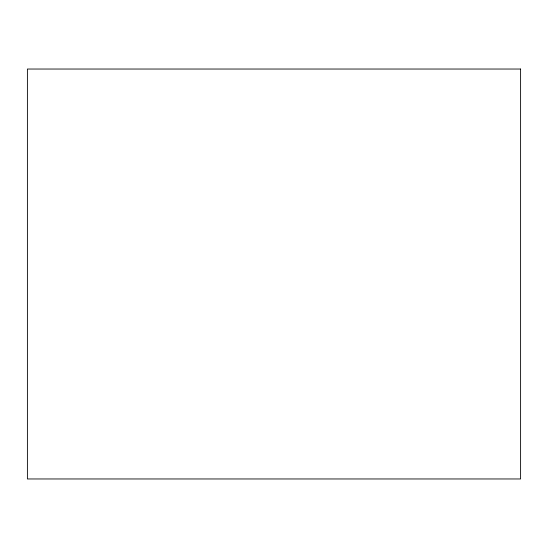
<?xml version="1.0" encoding="UTF-8"?>
<svg xmlns="http://www.w3.org/2000/svg" width="548" height="548" viewBox="0 0 548 548"><rect width="100%" height="100%" fill="white"/><g stroke="black" fill="none" stroke-linecap="round" stroke-linejoin="round"><path stroke-width="0.82" d="M520.6 69.034L27.4 69.034L27.4 478.966L520.6 478.966L520.6 69.034"/></g></svg>
